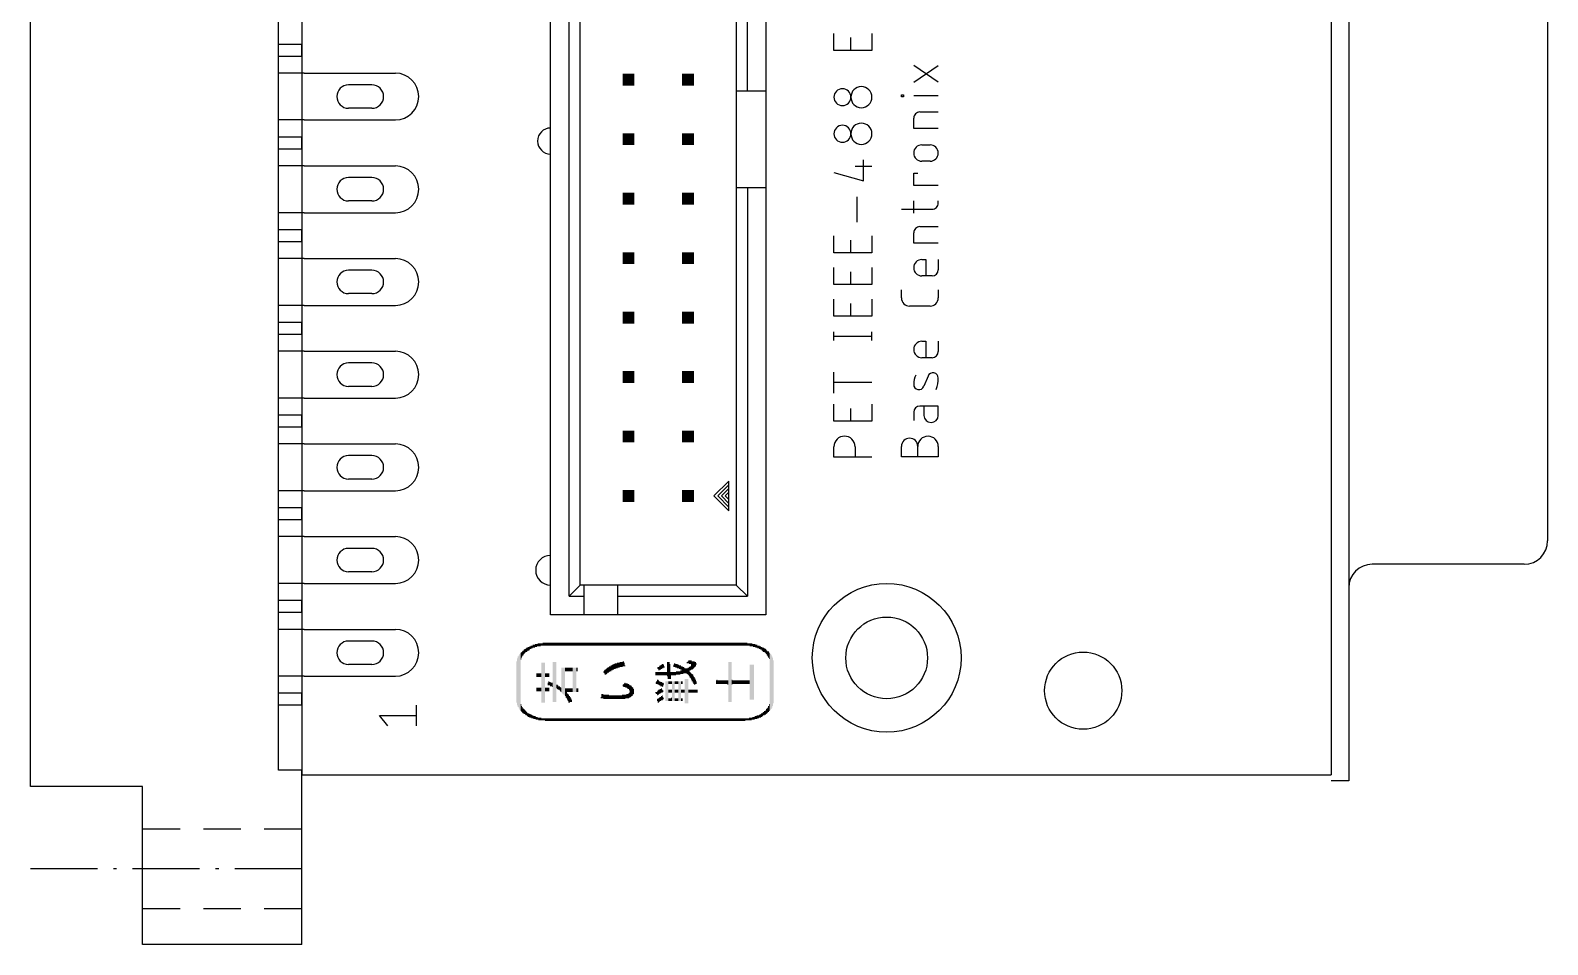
# Model space of a CAD drawing. Extents: x -11.6 to 53.2, y -7.2 to 71.1.
# Drawn here: x -11.6 to 53.2, y -7.2 to 31.8 of the extents above; entities that cross this region are included whole.
import ezdxf

# ---------------------------------------------------------------- set-up
doc = ezdxf.new("R2010")
doc.units = 0
for name, color, linetype in [('20', 30, 'CONTINUOUS'), ('21', 253, 'CONTINUOUS'), ('51', 253, 'CONTINUOUS')]:
    doc.layers.add(name, color=color, linetype=linetype)

# ---------------------------------------------------------------- blocks, each defined once
blk = doc.blocks.new('RECT')
blk.add_solid([(-0.5, -0.5), (0.5, -0.5), (-0.5, 0.5), (0.5, 0.5)])

msp = doc.modelspace()

# ---------------------------------------------------------------- linework, layer by layer
at = {"layer": '20'}
for p, q in [((0, 54), (0, 0)), ((44, 54), (44, 0)), ((0, 0), (44, 0))]:
    msp.add_line(p, q, dxfattribs=at)
msp.add_circle((33.4, 3.6), 1.65, dxfattribs=at)
at = {"layer": '21'}
for p, q in [((-11.6, -0.5), (-11.6, 54.5)), ((-1, 0.2), (-1, 53.8)), ((10.6337, 6.8388), (10.6337, 47.4788)), ((19.8413, 47.4788), (19.8413, 29.2226)), ((11.4275, 7.6325), (11.4275, 46.6851)), ((11.9037, 8.1088), (11.9037, 46.2088)), ((18.5713, 46.2088), (18.5713, 29.2226)), ((19.0475, 29.2226), (19.0475, 46.6851)), ((44.75, 46), (44.75, 8)), ((53.25, 44), (53.25, 10)), ((0, 31.21), (-1, 31.21)), ((0, 30.71), (0, 31.21)), ((22.7457, 30.9546), (22.7457, 31.6771)), ((23.4682, 30.9546), (23.4682, 31.4965)), ((24.3713, 31.6771), (24.3713, 30.9546)), ((-1, 30.71), (0, 30.71)), ((24.3713, 30.9546), (22.7457, 30.9546)), ((0.1, 29.98), (-1, 29.98)), ((27.2034, 29.6013), (26.1535, 30.3012)), ((26.1535, 29.6013), (27.2034, 30.3012)), ((18.5713, 29.2226), (18.5713, 25.095)), ((18.5713, 29.2226), (19.0475, 29.2226)), ((19.0475, 29.2226), (19.8413, 29.2226)), ((19.8413, 29.2226), (19.8413, 25.095)), ((25.6286, 28.9696), (25.6286, 29.0571)), ((25.6286, 29.0571), (25.7161, 29.0571)), ((25.7161, 28.9696), (25.6286, 28.9696)), ((25.7161, 29.0571), (25.7161, 28.9696)), ((27.2034, 29.0134), (26.1535, 29.0134)), ((0.1, 27.98), (-1, 27.98)), ((26.1535, 27.6213), (26.1535, 28.0588)), ((26.416, 28.3213), (27.2034, 28.3213)), ((0, 27.25), (-1, 27.25)), ((0, 26.75), (0, 27.25)), ((27.2034, 27.6213), (26.1535, 27.6213)), ((-1, 26.75), (0, 26.75)), ((26.5035, 26.9144), (26.8534, 26.9144)), ((0.1, 26.02), (-1, 26.02)), ((23.6488, 26.0087), (24.3713, 26.0087)), ((24.0101, 25.3765), (24.0101, 26.2796)), ((26.8534, 26.2145), (26.5035, 26.2145)), ((22.7457, 25.7377), (24.0101, 25.3765)), ((26.1535, 25.1827), (26.1535, 25.7076)), ((26.1535, 25.7076), (26.3285, 25.7076)), ((18.5713, 25.095), (18.5713, 8.1088)), ((18.5713, 25.095), (19.0475, 25.095)), ((19.0475, 25.095), (19.8413, 25.095)), ((19.0475, 25.095), (19.0475, 7.6325)), ((19.8413, 25.095), (19.8413, 6.8388)), ((23.7391, 23.6188), (23.7391, 24.7026)), ((27.2034, 25.1827), (26.1535, 25.1827)), ((0.1, 24.02), (-1, 24.02)), ((25.6286, 24.1704), (26.9409, 24.1704)), ((26.1535, 23.9955), (26.1535, 24.5204)), ((27.2034, 24.4329), (27.2034, 24.5204)), ((26.416, 23.4235), (27.2034, 23.4235)), ((0, 23.29), (-1, 23.29)), ((-1, 22.79), (0, 22.79)), ((0, 22.79), (0, 23.29)), ((22.7457, 22.3053), (22.7457, 23.0278)), ((23.4682, 22.3053), (23.4682, 22.8472)), ((24.3713, 23.0278), (24.3713, 22.3053)), ((26.1535, 22.7236), (26.1535, 23.161)), ((27.2034, 22.7236), (26.1535, 22.7236)), ((0.1, 22.06), (-1, 22.06)), ((24.3713, 22.3053), (22.7457, 22.3053)), ((22.7457, 20.9506), (22.7457, 21.6731)), ((23.4682, 20.9506), (23.4682, 21.4925)), ((24.3713, 21.6731), (24.3713, 20.9506)), ((26.5035, 22.0167), (26.6785, 22.0167)), ((26.6785, 22.0167), (26.6785, 21.3168)), ((27.2034, 22.0167), (27.2034, 21.5792)), ((24.3713, 20.9506), (22.7457, 20.9506)), ((26.9409, 21.3168), (26.5035, 21.3168)), ((22.7457, 19.5959), (22.7457, 20.3184)), ((23.4682, 19.5959), (23.4682, 20.1378)), ((24.3713, 20.3184), (24.3713, 19.5959)), ((25.6286, 20.3761), (25.6286, 20.726)), ((27.2034, 20.726), (27.2034, 20.3761)), ((0.1, 20.06), (-1, 20.06)), ((24.3713, 19.5959), (22.7457, 19.5959)), ((26.8534, 20.0261), (25.9786, 20.0261)), ((0, 19.33), (-1, 19.33)), ((-1, 18.83), (0, 18.83)), ((0, 18.83), (0, 19.33)), ((22.7457, 18.5613), (22.7457, 18.9225)), ((24.3713, 18.5613), (24.3713, 18.9225)), ((22.7457, 18.7419), (24.3713, 18.7419)), ((26.5035, 18.5257), (26.6785, 18.5257)), ((26.6785, 18.5257), (26.6785, 17.8258)), ((27.2034, 18.5257), (27.2034, 18.0883)), ((0.1, 18.1), (-1, 18.1)), ((26.9409, 17.8258), (26.5035, 17.8258)), ((22.7457, 16.3104), (22.7457, 17.2135)), ((26.766, 17.0398), (26.591, 16.6023)), ((24.3713, 16.7619), (22.7457, 16.7619)), ((0.1, 16.1), (-1, 16.1)), ((22.7457, 15.115), (22.7457, 15.8374)), ((23.4682, 15.115), (23.4682, 15.6568)), ((24.3713, 15.8374), (24.3713, 15.115)), ((27.2034, 15.7554), (26.416, 15.7554)), ((26.591, 15.7554), (26.591, 15.3617)), ((27.2034, 15.3617), (27.2034, 15.7554)), ((0, 15.37), (-1, 15.37)), ((0, 14.87), (0, 15.37)), ((24.3713, 15.115), (22.7457, 15.115)), ((26.1535, 15.4929), (26.1535, 15.1429)), ((-1, 14.87), (0, 14.87)), ((0.1, 14.14), (-1, 14.14)), ((22.7457, 13.57), (22.7457, 14.0215)), ((23.6488, 14.0215), (23.6488, 13.57)), ((25.6286, 13.5953), (25.6286, 14.0328)), ((26.3285, 13.5953), (26.3285, 14.0328)), ((27.2034, 14.0328), (27.2034, 13.5953)), ((24.3713, 13.57), (22.7457, 13.57)), ((27.2034, 13.5953), (25.6286, 13.5953)), ((18.2537, 12.5538), (17.6187, 11.9188)), ((18.2537, 12.395), (17.7775, 11.9188)), ((18.2537, 12.395), (18.2537, 12.5538)), ((18.2537, 12.2363), (18.2537, 12.395)), ((0.1, 12.14), (-1, 12.14)), ((17.6187, 11.9188), (18.2537, 11.2838)), ((17.7775, 11.9188), (18.2537, 11.4425)), ((18.2537, 12.2363), (17.9362, 11.9188)), ((17.9362, 11.9188), (18.2537, 11.6013)), ((18.2537, 12.0775), (18.095, 11.9188)), ((18.095, 11.9188), (18.2537, 11.7599)), ((18.2537, 12.0775), (18.2537, 12.2363)), ((18.2537, 11.7599), (18.2537, 12.0775)), ((18.2537, 11.6013), (18.2537, 11.7599)), ((0, 11.41), (-1, 11.41)), ((0, 10.91), (0, 11.41)), ((18.2537, 11.4425), (18.2537, 11.6013)), ((18.2537, 11.2838), (18.2537, 11.4425)), ((-1, 10.91), (0, 10.91)), ((0.1, 10.18), (-1, 10.18)), ((52.25, 9), (45.75, 9)), ((0.1, 8.18), (-1, 8.18)), ((11.4275, 7.6325), (11.9037, 8.1088)), ((12.0625, 8.1088), (11.9037, 8.1088)), ((13.4912, 8.1088), (12.0625, 8.1088)), ((12.0625, 8.1088), (12.0625, 7.6325)), ((18.5713, 8.1088), (13.4912, 8.1088)), ((13.4912, 8.1088), (13.4912, 7.6325)), ((19.0475, 7.6325), (18.5713, 8.1088)), ((44.75, 8), (44.75, 7)), ((0, 7.45), (-1, 7.45)), ((0, 6.95), (0, 7.45)), ((11.4275, 7.6325), (12.0625, 7.6325)), ((12.0625, 7.6325), (12.0625, 6.8388)), ((13.4912, 7.6325), (13.4912, 6.8388)), ((13.4912, 7.6325), (19.0475, 7.6325)), ((-1, 6.95), (0, 6.95)), ((12.0625, 6.8388), (10.6337, 6.8388)), ((13.4912, 6.8388), (12.0625, 6.8388)), ((19.8413, 6.8388), (13.4912, 6.8388)), ((44.75, 7), (44.75, -0.25)), ((0.1, 6.22), (-1, 6.22)), ((0.1, 4.22), (-1, 4.22)), ((0, 3.49), (-1, 3.49)), ((0, 2.99), (0, 3.49)), ((-1, 2.99), (0, 2.99)), ((4.8984, 2.1016), (4.8984, 2.9765)), ((3.6736, 2.1016), (3.3236, 2.539)), ((3.3236, 2.539), (4.8984, 2.539)), ((0, 0.2), (-1, 0.2)), ((0, -2.3), (0, 0.2)), ((-6.8, -0.5), (-11.6, -0.5)), ((-6.8, -2.3), (-6.8, -0.5)), ((44.75, -0.25), (44, -0.25)), ((-6.8, -5.7), (-6.8, -2.3)), ((-6.8, -2.3), (-5.2, -2.3)), ((-4.2, -2.3), (-2.6, -2.3)), ((-1.6, -2.3), (0, -2.3)), ((0, -4), (0, -2.3)), ((-11.6, -4), (-8.7333, -4)), ((-8.052, -4), (-7.9147, -4)), ((-7.2333, -4), (-4.3667, -4)), ((-3.6853, -4), (-3.548, -4)), ((-2.8667, -4), (0, -4)), ((0, -5.7), (0, -4)), ((-6.8, -7.25), (-6.8, -5.7)), ((-6.8, -5.7), (-5.2, -5.7)), ((-4.2, -5.7), (-2.6, -5.7)), ((-1.6, -5.7), (0, -5.7)), ((0, -7.25), (0, -5.7)), ((0, -7.25), (-6.8, -7.25))]:
    msp.add_line(p, q, dxfattribs=at)
for radius in [3.1789, 1.7463]:
    msp.add_circle((25, 5), radius, dxfattribs=at)
for centre, radius, start, end in [((23.1069, 28.9543), 0.3612, 90, 270), ((23.1069, 28.9543), 0.3612, 270, 90), ((23.9197, 28.9543), 0.4516, 90, 270), ((23.9197, 28.9543), 0.4516, 270, 90), ((26.416, 28.0588), 0.2625, 89.9993, 180), ((10.6337, 27.0794), 0.5556, 90, 270), ((23.1069, 27.3911), 0.3612, 90, 270), ((23.1069, 27.3911), 0.3612, 270, 90), ((23.9197, 27.3911), 0.4516, 90, 270), ((23.9197, 27.3911), 0.4516, 270, 90), ((26.5035, 26.5645), 0.35, 90, 270), ((26.8534, 26.5645), 0.35, 270, 90), ((26.9409, 24.4329), 0.2625, 270, 0.0007), ((26.416, 23.161), 0.2625, 89.9993, 180), ((26.5035, 21.6667), 0.35, 90, 270), ((26.9409, 21.5792), 0.2625, 270.0007, 0), ((25.9786, 20.3761), 0.35, 180.0005, 270), ((26.8534, 20.3761), 0.35, 270.0005, 360), ((26.5035, 18.1757), 0.35, 90, 270), ((26.9409, 18.0883), 0.2625, 270.0007, 0), ((27.147, 16.6756), 0.9936, 155.7612, 179.1807), ((26.9766, 16.9555), 0.2268, 359.1807, 158.199), ((25.7197, 16.9735), 1.4839, 340.2099, 359.1807), ((26.3804, 16.6866), 0.2268, 179.1807, 338.199), ((26.416, 15.4929), 0.2625, 90, 179.9993), ((26.8972, 15.3617), 0.3062, 180, 0), ((23.1973, 14.0215), 0.4516, 0, 180), ((25.9786, 14.0328), 0.35, 0, 180), ((26.766, 14.0328), 0.4374, 0, 180), ((52.25, 10), 1, 270, 0), ((10.6337, 8.7438), 0.635, 90, 270), ((45.75, 8), 1, 90, 180)]:
    msp.add_arc(centre, radius, start, end, dxfattribs=at)
at = {"layer": '51'}
for p, q in [((0.1, 29.98), (4, 29.98)), ((3, 29.48), (2, 29.48)), ((0.1, 27.98), (4, 27.98)), ((3, 28.48), (2, 28.48)), ((0.1, 26.02), (4, 26.02)), ((3, 25.52), (2, 25.52)), ((0.1, 24.02), (4, 24.02)), ((3, 24.52), (2, 24.52)), ((0.1, 22.06), (4, 22.06)), ((3, 21.56), (2, 21.56)), ((3, 20.56), (2, 20.56)), ((0.1, 20.06), (4, 20.06)), ((0.1, 18.1), (4, 18.1)), ((3, 17.6), (2, 17.6)), ((3, 16.6), (2, 16.6)), ((0.1, 16.1), (4, 16.1)), ((0.1, 14.14), (4, 14.14)), ((3, 13.64), (2, 13.64)), ((3, 12.64), (2, 12.64)), ((0.1, 12.14), (4, 12.14)), ((0.1, 10.18), (4, 10.18)), ((3, 9.68), (2, 9.68)), ((3, 8.68), (2, 8.68)), ((0.1, 8.18), (4, 8.18)), ((0.1, 6.22), (4, 6.22)), ((3, 5.72), (2, 5.72)), ((3, 4.72), (2, 4.72)), ((0.1, 4.22), (4, 4.22))]:
    msp.add_line(p, q, dxfattribs=at)
for centre, radius, start, end in [((4, 28.98), 1, 270, 90), ((2, 28.98), 0.5, 90, 270), ((3, 28.98), 0.5, 270, 90), ((4, 25.02), 1, 270, 90), ((2, 25.02), 0.5, 90, 270), ((3, 25.02), 0.5, 270, 90), ((4, 21.06), 1, 270, 90), ((2, 21.06), 0.5, 90, 270), ((3, 21.06), 0.5, 270, 90), ((2, 17.1), 0.5, 90, 270), ((3, 17.1), 0.5, 270, 90), ((4, 17.1), 1, 270, 90), ((2, 13.14), 0.5, 90, 270), ((3, 13.14), 0.5, 270, 90), ((4, 13.14), 1, 270, 90), ((4, 9.18), 1, 270, 90), ((2, 9.18), 0.5, 90, 270), ((3, 9.18), 0.5, 270, 90), ((4, 5.22), 1, 270, 90), ((2, 5.22), 0.5, 90, 270), ((3, 5.22), 0.5, 270, 90)]:
    msp.add_arc(centre, radius, start, end, dxfattribs=at)

# ---------------------------------------------------------------- block references
at = {"layer": '21', "yscale": 0.0305, "rotation": 90}
for p, xscale in [((9.3408, 3.9747), 2.4384), ((9.3713, 5.072), 0.3048), ((9.4018, 5.1329), 0.2438), ((9.4323, 5.1787), 0.2134), ((9.4628, 5.2091), 0.2134), ((9.4932, 5.2549), 0.1829), ((9.5237, 5.2853), 0.1829), ((9.5542, 5.3006), 0.1524), ((9.5847, 5.3311), 0.1524), ((9.6152, 5.3463), 0.1829), ((9.6456, 5.3615), 0.1524), ((9.6761, 5.392), 0.1524), ((9.7066, 5.392), 0.1524), ((9.7371, 5.4225), 0.1524), ((9.7676, 5.4377), 0.1219), ((9.798, 5.453), 0.1524), ((9.8285, 5.4682), 0.1219), ((9.859, 5.4682), 0.1219), ((9.8895, 5.4987), 0.1219), ((9.92, 5.4987), 0.1219), ((9.9505, 5.4987), 0.1219), ((9.9809, 5.5292), 0.1219), ((10.0114, 5.5292), 0.1219), ((10.0419, 5.5292), 0.1219), ((10.0724, 5.5444), 0.0914), ((10.1029, 5.5597), 0.1219), ((10.1333, 5.5597), 0.1219), ((10.1638, 5.5597), 0.1219), ((10.1943, 5.5597), 0.1219), ((10.2248, 5.5749), 0.0914), ((10.2553, 5.5749), 0.0914), ((10.2857, 5.5749), 0.0914), ((10.3162, 5.5901), 0.1219), ((10.3467, 5.5901), 0.1219), ((10.3772, 5.5901), 0.1219), ((10.4077, 5.5901), 0.1219), ((10.4381, 5.5901), 0.1219), ((10.4686, 5.5901), 0.1219), ((10.4991, 5.5901), 0.1219), ((10.5296, 5.5901), 0.1219), ((10.5601, 5.5901), 0.1219), ((10.5905, 5.5901), 0.1219), ((10.621, 5.5901), 0.1219), ((10.6515, 5.5901), 0.1219), ((10.682, 5.5901), 0.1219), ((10.7125, 5.5901), 0.1219), ((10.7429, 5.5901), 0.1219), ((10.7734, 5.5901), 0.1219), ((10.8039, 5.5901), 0.1219), ((10.8344, 5.5901), 0.1219), ((10.8649, 5.5901), 0.1219), ((10.8953, 5.5901), 0.1219), ((10.9258, 5.5901), 0.1219), ((10.9563, 5.5901), 0.1219), ((10.9868, 5.5901), 0.1219), ((11.0173, 5.5901), 0.1219), ((11.0477, 5.5901), 0.1219), ((11.0782, 5.5901), 0.1219), ((11.1087, 5.5901), 0.1219), ((11.1392, 5.5901), 0.1219), ((11.1697, 5.5901), 0.1219), ((11.2001, 5.5901), 0.1219), ((11.2306, 5.5901), 0.1219), ((11.2611, 5.5901), 0.1219), ((11.2916, 5.5901), 0.1219), ((11.3221, 5.5901), 0.1219), ((11.3525, 5.5901), 0.1219), ((11.383, 5.5901), 0.1219), ((11.4135, 5.5901), 0.1219), ((11.444, 5.5901), 0.1219), ((11.4745, 5.5901), 0.1219), ((11.5049, 5.5901), 0.1219), ((11.5354, 5.5901), 0.1219), ((11.5659, 5.5901), 0.1219), ((11.5964, 5.5901), 0.1219), ((11.6269, 5.5901), 0.1219), ((11.6573, 5.5901), 0.1219), ((11.6878, 5.5901), 0.1219), ((11.7183, 5.5901), 0.1219), ((11.7488, 5.5901), 0.1219), ((11.7793, 5.5901), 0.1219), ((11.8097, 5.5901), 0.1219), ((11.8402, 5.5901), 0.1219), ((11.8707, 5.5901), 0.1219), ((11.9012, 5.5901), 0.1219), ((11.9317, 5.5901), 0.1219), ((11.9621, 5.5901), 0.1219), ((11.9926, 5.5901), 0.1219), ((12.0231, 5.5901), 0.1219), ((12.0536, 5.5901), 0.1219), ((12.0841, 5.5901), 0.1219), ((12.1145, 5.5901), 0.1219), ((12.145, 5.5901), 0.1219), ((12.1755, 5.5901), 0.1219), ((12.206, 5.5901), 0.1219), ((12.2365, 5.5901), 0.1219), ((12.2669, 5.5901), 0.1219), ((12.2974, 5.5901), 0.1219), ((12.3279, 5.5901), 0.1219), ((12.3584, 5.5901), 0.1219), ((12.3889, 5.5901), 0.1219), ((12.4193, 5.5901), 0.1219), ((12.4498, 5.5901), 0.1219), ((12.4803, 5.5901), 0.1219), ((12.5108, 5.5901), 0.1219), ((12.5412, 5.5901), 0.1219), ((12.5717, 5.5901), 0.1219), ((12.6022, 5.5901), 0.1219), ((12.6327, 5.5901), 0.1219), ((12.6632, 5.5901), 0.1219), ((12.6936, 5.5901), 0.1219), ((12.7241, 5.5901), 0.1219), ((12.7546, 5.5901), 0.1219), ((12.7851, 5.5901), 0.1219), ((12.8156, 5.5901), 0.1219), ((12.846, 5.5901), 0.1219), ((12.8765, 5.5901), 0.1219), ((12.907, 5.5901), 0.1219), ((12.9375, 5.5901), 0.1219), ((12.968, 5.5901), 0.1219), ((12.9985, 5.5901), 0.1219), ((13.0289, 5.5901), 0.1219), ((13.0594, 5.5901), 0.1219), ((13.0899, 5.5901), 0.1219), ((13.1204, 5.5901), 0.1219), ((13.1509, 5.5901), 0.1219), ((13.1813, 5.5901), 0.1219), ((13.2118, 5.5901), 0.1219), ((13.2423, 5.5901), 0.1219), ((13.2728, 5.5901), 0.1219), ((13.3033, 5.5901), 0.1219), ((13.3337, 5.5901), 0.1219), ((13.3642, 5.5901), 0.1219), ((13.3947, 5.5901), 0.1219), ((13.4252, 5.5901), 0.1219), ((13.4557, 5.5901), 0.1219), ((13.4861, 5.5901), 0.1219), ((13.5166, 5.5901), 0.1219), ((13.5471, 5.5901), 0.1219), ((13.5776, 5.5901), 0.1219), ((13.6081, 5.5901), 0.1219), ((13.6385, 5.5901), 0.1219), ((13.669, 5.5901), 0.1219), ((13.6995, 5.5901), 0.1219), ((13.73, 5.5901), 0.1219), ((13.7605, 5.5901), 0.1219), ((13.7909, 5.5901), 0.1219), ((13.8214, 5.5901), 0.1219), ((13.8519, 5.5901), 0.1219), ((13.8824, 5.5901), 0.1219), ((13.9129, 5.5901), 0.1219), ((13.9433, 5.5901), 0.1219), ((13.9738, 5.5901), 0.1219), ((14.0043, 5.5901), 0.1219), ((14.0348, 5.5901), 0.1219), ((14.0653, 5.5901), 0.1219), ((14.0957, 5.5901), 0.1219), ((14.1262, 5.5901), 0.1219), ((14.1567, 5.5901), 0.1219), ((14.1872, 5.5901), 0.1219), ((14.2177, 5.5901), 0.1219), ((14.2481, 5.5901), 0.1219), ((14.2786, 5.5901), 0.1219), ((14.3091, 5.5901), 0.1219), ((14.3396, 5.5901), 0.1219), ((14.3701, 5.5901), 0.1219), ((14.4005, 5.5901), 0.1219), ((14.431, 5.5901), 0.1219), ((14.4615, 5.5901), 0.1219), ((14.492, 5.5901), 0.1219), ((14.5225, 5.5901), 0.1219), ((14.5529, 5.5901), 0.1219), ((14.5834, 5.5901), 0.1219), ((14.6139, 5.5901), 0.1219), ((14.6444, 5.5901), 0.1219), ((14.6749, 5.5901), 0.1219), ((14.7053, 5.5901), 0.1219), ((14.7358, 5.5901), 0.1219), ((14.7663, 5.5901), 0.1219), ((14.7968, 5.5901), 0.1219), ((14.8273, 5.5901), 0.1219), ((14.8577, 5.5901), 0.1219), ((14.8882, 5.5901), 0.1219), ((14.9187, 5.5901), 0.1219), ((14.9492, 5.5901), 0.1219), ((14.9797, 5.5901), 0.1219), ((15.0101, 5.5901), 0.1219), ((15.0406, 5.5901), 0.1219), ((15.0711, 5.5901), 0.1219), ((15.1016, 5.5901), 0.1219), ((15.1321, 5.5901), 0.1219), ((15.1625, 5.5901), 0.1219), ((15.193, 5.5901), 0.1219), ((15.2235, 5.5901), 0.1219), ((15.254, 5.5901), 0.1219), ((15.2845, 5.5901), 0.1219), ((15.3149, 5.5901), 0.1219), ((15.3454, 5.5901), 0.1219), ((15.3759, 5.5901), 0.1219), ((15.4064, 5.5901), 0.1219), ((15.4369, 5.5901), 0.1219), ((15.4673, 5.5901), 0.1219), ((15.4978, 5.5901), 0.1219), ((15.5283, 5.5901), 0.1219), ((15.5588, 5.5901), 0.1219), ((15.5893, 5.5901), 0.1219), ((15.6197, 5.5901), 0.1219), ((15.6502, 5.5901), 0.1219), ((15.6807, 5.5901), 0.1219), ((15.7112, 5.5901), 0.1219), ((15.7416, 5.5901), 0.1219), ((15.7721, 5.5901), 0.1219), ((15.8026, 5.5901), 0.1219), ((15.8331, 5.5901), 0.1219), ((15.8636, 5.5901), 0.1219), ((15.8941, 5.5901), 0.1219), ((15.9245, 5.5901), 0.1219), ((15.955, 5.5901), 0.1219), ((15.9855, 5.5901), 0.1219), ((16.016, 5.5901), 0.1219), ((16.0465, 5.5901), 0.1219), ((16.0769, 5.5901), 0.1219), ((16.1074, 5.5901), 0.1219), ((16.1379, 5.5901), 0.1219), ((16.1684, 5.5901), 0.1219), ((16.1989, 5.5901), 0.1219), ((16.2293, 5.5901), 0.1219), ((16.2598, 5.5901), 0.1219), ((16.2903, 5.5901), 0.1219), ((16.3208, 5.5901), 0.1219), ((16.3513, 5.5901), 0.1219), ((16.3817, 5.5901), 0.1219), ((16.4122, 5.5901), 0.1219), ((16.4427, 5.5901), 0.1219), ((16.4732, 5.5901), 0.1219), ((16.5037, 5.5901), 0.1219), ((16.5341, 5.5901), 0.1219), ((16.5646, 5.5901), 0.1219), ((16.5951, 5.5901), 0.1219), ((16.6256, 5.5901), 0.1219), ((16.6561, 5.5901), 0.1219), ((16.6865, 5.5901), 0.1219), ((16.717, 5.5901), 0.1219), ((16.7475, 5.5901), 0.1219), ((16.778, 5.5901), 0.1219), ((16.8085, 5.5901), 0.1219), ((16.8389, 5.5901), 0.1219), ((16.8694, 5.5901), 0.1219), ((16.8999, 5.5901), 0.1219), ((16.9304, 5.5901), 0.1219), ((16.9609, 5.5901), 0.1219), ((16.9913, 5.5901), 0.1219), ((17.0218, 5.5901), 0.1219), ((17.0523, 5.5901), 0.1219), ((17.0828, 5.5901), 0.1219), ((17.1133, 5.5901), 0.1219), ((17.1437, 5.5901), 0.1219), ((17.1742, 5.5901), 0.1219), ((17.2047, 5.5901), 0.1219), ((17.2352, 5.5901), 0.1219), ((17.2657, 5.5901), 0.1219), ((17.2961, 5.5901), 0.1219), ((17.3266, 5.5901), 0.1219), ((17.3571, 5.5901), 0.1219), ((17.3876, 5.5901), 0.1219), ((17.4181, 5.5901), 0.1219), ((17.4485, 5.5901), 0.1219), ((17.479, 5.5901), 0.1219), ((17.5095, 5.5901), 0.1219), ((17.54, 5.5901), 0.1219), ((17.5705, 5.5901), 0.1219), ((17.6009, 5.5901), 0.1219), ((17.6314, 5.5901), 0.1219), ((17.6619, 5.5901), 0.1219), ((17.6924, 5.5901), 0.1219), ((17.7229, 5.5901), 0.1219), ((17.7533, 5.5901), 0.1219), ((17.7838, 5.5901), 0.1219), ((17.8143, 5.5901), 0.1219), ((17.8448, 5.5901), 0.1219), ((17.8753, 5.5901), 0.1219), ((17.9057, 5.5901), 0.1219), ((17.9362, 5.5901), 0.1219), ((17.9667, 5.5901), 0.1219), ((17.9972, 5.5901), 0.1219), ((18.0277, 5.5901), 0.1219), ((18.0581, 5.5901), 0.1219), ((18.0886, 5.5901), 0.1219), ((18.1191, 5.5901), 0.1219), ((18.1496, 5.5901), 0.1219), ((18.1801, 5.5901), 0.1219), ((18.2105, 5.5901), 0.1219), ((18.241, 5.5901), 0.1219), ((18.2715, 5.5901), 0.1219), ((18.302, 5.5901), 0.1219), ((18.3325, 5.5901), 0.1219), ((18.3629, 5.5901), 0.1219), ((18.3934, 5.5901), 0.1219), ((18.4239, 5.5901), 0.1219), ((18.4544, 5.5901), 0.1219), ((18.4849, 5.5901), 0.1219), ((18.5153, 5.5901), 0.1219), ((18.5458, 5.5901), 0.1219), ((18.5763, 5.5901), 0.1219), ((18.6068, 5.5901), 0.1219), ((18.6373, 5.5901), 0.1219), ((18.6677, 5.5901), 0.1219), ((18.6982, 5.5901), 0.1219), ((18.7287, 5.5901), 0.1219), ((18.7592, 5.5901), 0.1219), ((18.7897, 5.5901), 0.1219), ((18.8201, 5.5901), 0.1219), ((18.8506, 5.5901), 0.1219), ((18.8811, 5.5901), 0.1219), ((18.9116, 5.5901), 0.1219), ((18.9421, 5.5901), 0.1219), ((18.9725, 5.5901), 0.1219), ((19.003, 5.5901), 0.1219), ((19.0335, 5.5901), 0.1219), ((19.064, 5.5749), 0.0914), ((19.0945, 5.5749), 0.0914), ((19.1249, 5.5749), 0.0914), ((19.1554, 5.5597), 0.1219), ((19.1859, 5.5597), 0.1219), ((19.2164, 5.5597), 0.1219), ((19.2469, 5.5597), 0.1219), ((19.2773, 5.5444), 0.0914), ((19.3078, 5.5292), 0.1219), ((19.3383, 5.5292), 0.1219), ((19.3688, 5.5292), 0.1219), ((19.3993, 5.4987), 0.1219), ((19.4297, 5.4987), 0.1219), ((19.4602, 5.4987), 0.1219), ((19.4907, 5.4682), 0.1219), ((19.5212, 5.4682), 0.1219), ((19.5517, 5.453), 0.1524), ((19.5821, 5.4377), 0.1219), ((19.6126, 5.4225), 0.1524), ((19.6431, 5.4073), 0.1219), ((19.6736, 5.392), 0.1524), ((19.7041, 5.3615), 0.1524), ((19.7345, 5.3463), 0.1829), ((19.765, 5.3311), 0.1524), ((19.7955, 5.3158), 0.1829), ((19.826, 5.2853), 0.1829), ((19.8565, 5.2549), 0.1829), ((19.8869, 5.2091), 0.2134), ((19.9174, 5.1787), 0.2134), ((19.9479, 5.1482), 0.2743), ((19.9784, 5.0872), 0.2743), ((20.0089, 3.9747), 2.4384), ((9.1884, 3.9747), 1.7678), ((9.2189, 3.9747), 2.0117), ((9.2494, 3.9899), 2.1641), ((9.2799, 3.9747), 2.2555), ((9.3104, 3.9747), 2.3774), ((10.2553, 3.9442), 1.7069), ((10.2857, 3.9442), 1.7069), ((10.3162, 3.9442), 1.7069), ((10.3467, 3.9442), 1.7069), ((10.3772, 3.9442), 1.7069), ((10.7429, 3.9747), 1.7069), ((10.7734, 3.9747), 1.7069), ((10.8039, 3.9747), 1.7069), ((10.8344, 3.9747), 1.7069), ((10.8649, 3.9747), 1.7069), ((11.1087, 4.0509), 1.0668), ((11.1392, 4.0357), 1.0973), ((11.1697, 4.0204), 1.1278), ((11.2001, 4.0052), 1.1582), ((11.2306, 3.9899), 1.1887), ((11.2611, 4.5081), 0.1524), ((11.2916, 4.5081), 0.1524), ((11.3221, 4.5081), 0.1524), ((11.3525, 4.5081), 0.1524), ((11.383, 4.5081), 0.1524), ((11.4135, 4.5081), 0.1524), ((11.444, 4.5081), 0.1524), ((11.4745, 4.5081), 0.1524), ((11.5049, 4.5081), 0.1524), ((11.5354, 4.5081), 0.1524), ((11.5659, 4.5081), 0.1524), ((11.5964, 4.0661), 1.0363), ((11.6269, 4.0661), 1.0363), ((11.6573, 4.0661), 1.0363), ((11.6878, 4.0661), 1.0363), ((11.7183, 4.0661), 1.0363), ((11.7488, 4.5081), 0.1524), ((11.7793, 4.5081), 0.1524), ((13.0289, 4.4319), 0.2438), ((13.0594, 4.4624), 0.2438), ((13.0899, 4.4776), 0.2134), ((13.1204, 4.4929), 0.2438), ((13.1509, 4.5233), 0.2438), ((13.1813, 4.5386), 0.2134), ((13.2118, 4.5538), 0.2438), ((13.2423, 4.5691), 0.2134), ((13.2728, 4.5843), 0.2438), ((13.3033, 4.5995), 0.2134), ((13.3337, 4.6148), 0.2438), ((13.3642, 4.63), 0.2134), ((13.3947, 4.6453), 0.2438), ((13.4252, 4.6605), 0.2134), ((13.4557, 4.6605), 0.2134), ((13.4861, 4.6757), 0.2438), ((13.5166, 4.691), 0.2134), ((13.5471, 4.691), 0.2134), ((13.5776, 4.691), 0.2134), ((13.6081, 4.7215), 0.2134), ((13.6385, 4.7215), 0.2134), ((13.669, 4.7215), 0.2134), ((13.6995, 4.7215), 0.2134), ((13.73, 4.7519), 0.2134), ((13.7605, 4.7519), 0.2134), ((13.7909, 4.7215), 0.1524), ((13.8214, 4.6605), 0.0305), ((15.193, 4.5691), 0.0305), ((15.2235, 4.5691), 0.0914), ((15.254, 4.5386), 0.1524), ((15.2845, 4.5538), 0.1829), ((15.3149, 4.5843), 0.1829), ((15.3454, 4.5843), 0.1829), ((15.3759, 4.6148), 0.1829), ((15.4064, 4.6453), 0.1829), ((15.4369, 4.6453), 0.1829), ((15.4673, 4.6453), 0.1219), ((15.4978, 4.6148), 0.061), ((15.6197, 4.5233), 0.6096), ((15.6502, 4.4624), 0.7315), ((15.6807, 4.4624), 0.7315), ((15.7112, 4.4624), 0.7315), ((15.7416, 4.4167), 0.6401), ((15.8941, 4.6605), 0.0914), ((15.9245, 4.691), 0.1524), ((15.955, 4.691), 0.1524), ((15.9855, 4.6605), 0.1524), ((16.016, 4.6605), 0.1524), ((16.0465, 4.6453), 0.1829), ((16.0769, 4.63), 0.1524), ((16.1074, 4.63), 0.1524), ((16.1379, 4.5995), 0.1524), ((16.1684, 4.5995), 0.1524), ((16.1989, 4.5843), 0.1829), ((16.2293, 4.5691), 0.1524), ((16.2598, 4.4776), 0.3353), ((16.2903, 4.4624), 0.3048), ((16.3208, 4.4776), 0.2743), ((16.3513, 4.4624), 0.2438), ((16.3817, 4.4471), 0.2134), ((16.4122, 4.4471), 0.2134), ((16.4427, 4.4471), 0.2134), ((16.4732, 4.7977), 0.061), ((16.4732, 4.4319), 0.2438), ((16.5037, 4.8129), 0.0914), ((16.5037, 4.4319), 0.3048), ((16.5341, 4.8281), 0.1219), ((16.5341, 4.4167), 0.3353), ((16.5646, 4.8129), 0.1524), ((16.5646, 4.4167), 0.3962), ((16.5951, 4.8129), 0.1524), ((16.5951, 4.5538), 0.1829), ((16.6256, 4.8129), 0.1524), ((16.6256, 4.5538), 0.1829), ((16.6561, 4.691), 0.3962), ((16.6865, 4.6757), 0.3658), ((16.717, 4.691), 0.3353), ((16.7475, 4.7062), 0.3048), ((16.778, 4.7215), 0.2743), ((16.8085, 4.7215), 0.2134), ((16.8389, 4.7367), 0.1829), ((16.8694, 4.7367), 0.061), ((18.241, 3.9747), 1.7069), ((18.2715, 3.9747), 1.7069), ((18.302, 3.9747), 1.7069), ((18.3325, 3.9747), 1.7069), ((18.3629, 3.9747), 1.7069), ((19.1554, 3.9595), 1.4935), ((19.1859, 3.9595), 1.4935), ((19.2164, 3.9595), 1.4935), ((19.2469, 3.9595), 1.4935), ((19.2773, 3.9595), 1.4935), ((19.3078, 3.9595), 1.4935), ((20.0393, 3.9747), 2.3774), ((20.0698, 3.9747), 2.3165), ((20.1003, 3.9747), 2.1946), ((20.1308, 3.9747), 2.0726), ((20.1613, 3.9747), 1.8288), ((10.0419, 4.2643), 0.1524), ((10.0724, 4.2643), 0.1524), ((10.1029, 4.2643), 0.1524), ((10.1333, 4.2643), 0.1524), ((10.1638, 4.2643), 0.1524), ((10.1943, 4.2643), 0.1524), ((10.2248, 4.2643), 0.1524), ((10.4077, 4.2643), 0.1524), ((10.4381, 4.2643), 0.1524), ((10.4686, 4.2643), 0.1524), ((10.4991, 4.2643), 0.1524), ((10.5296, 4.2643), 0.1524), ((10.5296, 3.8833), 0.1219), ((10.5601, 4.2643), 0.1524), ((10.5601, 3.9137), 0.1829), ((10.5905, 3.8985), 0.1524), ((10.621, 3.8833), 0.1829), ((10.6515, 3.868), 0.1524), ((10.682, 3.868), 0.1524), ((10.7125, 3.8528), 0.1829), ((12.907, 4.4014), 0.061), ((12.9375, 4.4014), 0.1219), ((12.968, 4.3862), 0.2134), ((12.9985, 4.4014), 0.2438), ((13.7909, 3.8375), 0.1524), ((13.8214, 3.8528), 0.1829), ((13.8519, 3.8223), 0.1829), ((13.8824, 3.8223), 0.1829), ((13.9129, 3.8071), 0.2134), ((15.1321, 4.3252), 0.1524), ((15.1321, 3.929), 0.0305), ((15.1625, 4.3252), 0.1524), ((15.1625, 3.9442), 0.1219), ((15.193, 4.3252), 0.1524), ((15.193, 3.9747), 0.1829), ((15.2235, 4.3252), 0.1524), ((15.2235, 3.9595), 0.2134), ((15.254, 4.3252), 0.1524), ((15.254, 3.9442), 0.1829), ((15.2845, 4.3252), 0.1524), ((15.2845, 3.9137), 0.1829), ((15.3149, 4.3252), 0.1524), ((15.3149, 3.9137), 0.1829), ((15.3454, 4.3252), 0.1524), ((15.3454, 3.8833), 0.1829), ((15.3759, 4.3252), 0.1524), ((15.3759, 3.8833), 0.1829), ((15.4064, 4.3252), 0.1524), ((15.4064, 3.8528), 0.1829), ((15.4369, 4.3252), 0.1524), ((15.4369, 3.868), 0.1524), ((15.4673, 4.3252), 0.1524), ((15.4673, 3.8833), 0.061), ((15.4978, 4.3252), 0.1524), ((15.5283, 4.3252), 0.1524), ((15.5588, 4.3252), 0.1524), ((15.5588, 3.5785), 0.8534), ((15.5893, 4.3252), 0.1524), ((15.5893, 3.5785), 0.8534), ((15.6197, 3.5785), 0.8534), ((15.6502, 3.5785), 0.8534), ((15.6807, 3.9442), 0.1219), ((15.7112, 3.9442), 0.1219), ((15.7416, 3.9442), 0.1219), ((15.7721, 4.249), 0.3048), ((15.7721, 3.9442), 0.1219), ((15.8026, 4.3252), 0.1524), ((15.8026, 3.9442), 0.1219), ((15.8331, 4.3252), 0.1524), ((15.8331, 3.5785), 0.8534), ((15.8636, 4.3252), 0.1524), ((15.8636, 3.5785), 0.8534), ((15.8941, 4.3252), 0.1524), ((15.8941, 3.5785), 0.8534), ((15.9245, 4.3252), 0.1524), ((15.9245, 3.5785), 0.8534), ((15.955, 4.3252), 0.1524), ((15.955, 3.9442), 0.1219), ((15.9855, 4.3252), 0.1524), ((15.9855, 3.9442), 0.1219), ((16.016, 4.3557), 0.1524), ((16.016, 3.9442), 0.1219), ((16.0465, 4.3557), 0.1524), ((16.0465, 3.9442), 0.1219), ((16.0769, 4.3557), 0.1524), ((16.0769, 3.9442), 0.1219), ((16.1074, 4.3557), 0.1524), ((16.1074, 3.5785), 0.8534), ((16.1379, 4.3557), 0.1524), ((16.1379, 3.5785), 0.8534), ((16.1684, 4.3557), 0.1524), ((16.1684, 3.5785), 0.8534), ((16.1989, 4.3862), 0.1524), ((16.1989, 3.5785), 0.8534), ((16.2293, 4.3862), 0.1524), ((16.2293, 3.9442), 0.1219), ((16.2598, 3.9442), 0.1219), ((16.3817, 3.5785), 1.0363), ((16.4122, 3.5785), 1.0363), ((16.4427, 3.5785), 1.0363), ((16.4732, 3.5785), 1.0363), ((16.5037, 3.5785), 1.0363), ((16.5951, 4.2795), 0.2438), ((16.6256, 4.249), 0.2438), ((16.6561, 4.2033), 0.2743), ((16.6865, 4.1576), 0.3048), ((16.717, 4.1119), 0.3353), ((16.7475, 4.0509), 0.3353), ((16.778, 4.0204), 0.3353), ((16.8085, 3.9899), 0.2743), ((16.8389, 3.9747), 0.1829), ((16.8694, 3.9442), 0.1219), ((17.7229, 3.9595), 0.1524), ((17.7533, 3.9747), 0.1829), ((17.7838, 3.9595), 0.1524), ((17.8143, 3.9595), 0.1524), ((17.8448, 3.9595), 0.1524), ((17.8753, 3.9595), 0.1524), ((17.9057, 3.9595), 0.1524), ((17.9362, 3.9595), 0.1524), ((17.9667, 3.9595), 0.1524), ((17.9972, 3.9595), 0.1524), ((18.0277, 3.9595), 0.1524), ((18.0581, 3.9595), 0.1524), ((18.0886, 3.9595), 0.1524), ((18.1191, 3.9595), 0.1524), ((18.1496, 3.9595), 0.1524), ((18.1801, 3.9595), 0.1524), ((18.2105, 3.9442), 0.1829), ((18.3934, 3.9595), 0.2134), ((18.4239, 3.9595), 0.1524), ((18.4544, 3.9595), 0.1524), ((18.4849, 3.9595), 0.1524), ((18.5153, 3.9595), 0.1524), ((18.5458, 3.9595), 0.1524), ((18.5763, 3.9595), 0.1524), ((18.6068, 3.9595), 0.1524), ((18.6373, 3.9595), 0.1524), ((18.6677, 3.9595), 0.1524), ((18.6982, 3.9595), 0.1524), ((18.7287, 3.9595), 0.1524), ((18.7592, 3.9595), 0.1524), ((18.7897, 3.9595), 0.1524), ((18.8201, 3.9595), 0.1524), ((18.8506, 3.9595), 0.1524), ((18.8811, 3.9595), 0.1524), ((18.9116, 3.9595), 0.1524), ((18.9421, 3.9595), 0.1524), ((18.9725, 3.9595), 0.1524), ((19.003, 3.9595), 0.1524), ((19.0335, 3.9595), 0.1524), ((19.064, 3.9595), 0.1524), ((19.0945, 3.9595), 0.1524), ((19.1249, 3.9595), 0.1524), ((10.0419, 3.6547), 0.1524), ((10.0724, 3.6547), 0.1524), ((10.1029, 3.6547), 0.1524), ((10.1333, 3.6547), 0.1524), ((10.1638, 3.6547), 0.1524), ((10.1943, 3.6547), 0.1524), ((10.2248, 3.6547), 0.1524), ((10.4077, 3.6547), 0.1524), ((10.4381, 3.6547), 0.1524), ((10.4686, 3.6547), 0.1524), ((10.4991, 3.6547), 0.1524), ((10.5296, 3.6547), 0.1524), ((10.5601, 3.6547), 0.1524), ((10.8953, 3.7766), 0.1524), ((10.9258, 3.7613), 0.1829), ((10.9563, 3.7309), 0.1829), ((10.9868, 3.7156), 0.1524), ((11.0173, 3.7004), 0.1829), ((11.0477, 3.6699), 0.1829), ((11.0782, 3.6394), 0.1829), ((11.2611, 3.5327), 0.3353), ((11.2916, 3.5023), 0.3962), ((11.3221, 3.487), 0.4267), ((11.3525, 3.6242), 0.1524), ((11.3525, 3.3499), 0.2743), ((11.383, 3.6242), 0.1524), ((11.383, 3.3041), 0.3048), ((11.4135, 3.6242), 0.1524), ((11.4135, 3.2584), 0.3353), ((11.444, 3.6242), 0.1524), ((11.444, 3.2279), 0.2743), ((11.4745, 3.6242), 0.1524), ((11.4745, 3.2279), 0.2134), ((11.5049, 3.6242), 0.1524), ((11.5049, 3.1975), 0.1524), ((11.5354, 3.6242), 0.1524), ((11.5659, 3.6242), 0.1524), ((11.7488, 3.6242), 0.1524), ((11.7793, 3.6242), 0.1524), ((11.8097, 3.6242), 0.1524), ((12.7851, 3.3041), 0.061), ((12.8156, 3.3651), 0.1829), ((12.846, 3.3651), 0.1829), ((12.8765, 3.3651), 0.1829), ((12.907, 3.3346), 0.1829), ((12.9375, 3.3346), 0.1829), ((12.968, 3.3346), 0.1829), ((12.9985, 3.3346), 0.1829), ((13.0289, 3.3346), 0.1829), ((13.0594, 3.3346), 0.1829), ((13.0899, 3.3346), 0.1829), ((13.1204, 3.3346), 0.1829), ((13.1509, 3.3194), 0.1524), ((13.1813, 3.3194), 0.1524), ((13.2118, 3.3194), 0.1524), ((13.2423, 3.3194), 0.1524), ((13.2728, 3.3194), 0.1524), ((13.3033, 3.3194), 0.1524), ((13.3337, 3.3194), 0.1524), ((13.3642, 3.3194), 0.1524), ((13.3947, 3.3194), 0.1524), ((13.4252, 3.3194), 0.1524), ((13.4557, 3.3194), 0.1524), ((13.4861, 3.3194), 0.1524), ((13.5166, 3.3194), 0.1524), ((13.5471, 3.3194), 0.1524), ((13.5776, 3.3194), 0.1524), ((13.6081, 3.3194), 0.1524), ((13.6385, 3.3194), 0.1524), ((13.669, 3.3194), 0.1524), ((13.6995, 3.3346), 0.1829), ((13.73, 3.8223), 0.061), ((13.73, 3.3346), 0.1829), ((13.7605, 3.8223), 0.1219), ((13.7605, 3.3346), 0.1829), ((13.7909, 3.3346), 0.1829), ((13.8214, 3.3346), 0.1829), ((13.8519, 3.3499), 0.1524), ((13.8824, 3.3651), 0.1829), ((13.9129, 3.3651), 0.1829), ((13.9433, 3.7766), 0.2134), ((13.9433, 3.3651), 0.1829), ((13.9738, 3.7766), 0.2134), ((13.9738, 3.3803), 0.2134), ((14.0043, 3.7309), 0.2438), ((14.0043, 3.4108), 0.2134), ((14.0348, 3.5632), 0.5182), ((14.0653, 3.5785), 0.4877), ((14.0957, 3.5785), 0.4267), ((14.1262, 3.5632), 0.3962), ((14.1567, 3.5785), 0.3048), ((14.1872, 3.5632), 0.2134), ((15.1321, 3.5175), 0.061), ((15.1625, 3.5023), 0.0914), ((15.193, 3.487), 0.1829), ((15.193, 3.1975), 0.0914), ((15.2235, 3.5175), 0.1829), ((15.2235, 3.1822), 0.1829), ((15.254, 3.5327), 0.2134), ((15.254, 3.1822), 0.1829), ((15.2845, 3.548), 0.1829), ((15.2845, 3.2127), 0.1829), ((15.3149, 3.5785), 0.1829), ((15.3149, 3.2432), 0.1829), ((15.3454, 3.5785), 0.1829), ((15.3454, 3.2432), 0.1829), ((15.3759, 3.6089), 0.1829), ((15.3759, 3.2737), 0.1829), ((15.4064, 3.5785), 0.1219), ((15.4064, 3.2889), 0.2134), ((15.4369, 3.5785), 0.061), ((15.4369, 3.2737), 0.1219), ((15.4673, 3.2584), 0.0305), ((15.6807, 3.5785), 0.1219), ((15.6807, 3.2127), 0.1219), ((15.7112, 3.5785), 0.1219), ((15.7112, 3.2127), 0.1219), ((15.7416, 3.5785), 0.1219), ((15.7416, 3.2127), 0.1219), ((15.7721, 3.5785), 0.1219), ((15.7721, 3.2127), 0.1219), ((15.8026, 3.5785), 0.1219), ((15.8026, 3.2279), 0.1524), ((15.955, 3.5785), 0.1219), ((15.955, 3.2127), 0.1219), ((15.9855, 3.5785), 0.1219), ((15.9855, 3.2127), 0.1219), ((16.016, 3.5785), 0.1219), ((16.016, 3.2127), 0.1219), ((16.0465, 3.5785), 0.1219), ((16.0465, 3.2127), 0.1219), ((16.0769, 3.5785), 0.1219), ((16.0769, 3.2127), 0.1219), ((16.2293, 3.5785), 0.1219), ((16.2293, 3.2127), 0.1219), ((16.2598, 3.5785), 0.1219), ((16.2598, 3.2127), 0.1219), ((16.2903, 3.5785), 0.1219), ((16.3208, 3.5785), 0.1219), ((16.3513, 3.5785), 0.1219), ((16.5341, 3.5785), 0.1219), ((16.5646, 3.5785), 0.1219), ((16.5951, 3.5785), 0.1219), ((16.6256, 3.5785), 0.1219), ((16.6561, 3.5785), 0.1219), ((16.6865, 3.5785), 0.1219), ((16.717, 3.5785), 0.1219), ((16.7475, 3.5785), 0.1219), ((16.778, 3.5785), 0.1219), ((16.8085, 3.5785), 0.1219), ((16.8389, 3.5785), 0.1219), ((16.8694, 3.5785), 0.1219), ((16.8999, 3.5785), 0.1219), ((9.3713, 2.8774), 0.3048), ((9.4018, 2.8165), 0.2438), ((9.4323, 2.786), 0.2438), ((9.4628, 2.7403), 0.2134), ((9.4932, 2.7098), 0.2134), ((9.5237, 2.6945), 0.1829), ((9.5542, 2.6641), 0.1829), ((9.5847, 2.6336), 0.1829), ((9.6152, 2.6183), 0.1524), ((9.6456, 2.5879), 0.1524), ((9.6761, 2.5574), 0.1524), ((9.7066, 2.5574), 0.1524), ((9.7371, 2.5269), 0.1524), ((9.7676, 2.5269), 0.1524), ((11.5354, 3.167), 0.0914), ((19.6126, 2.5269), 0.1524), ((19.6431, 2.5574), 0.1524), ((19.6736, 2.5574), 0.1524), ((19.7041, 2.5879), 0.1524), ((19.7345, 2.6183), 0.1524), ((19.765, 2.6336), 0.1829), ((19.7955, 2.6488), 0.1524), ((19.826, 2.6641), 0.1829), ((19.8565, 2.7098), 0.2134), ((19.8869, 2.7403), 0.2134), ((19.9174, 2.7707), 0.2134), ((19.9479, 2.8165), 0.2438), ((19.9784, 2.8774), 0.3048), ((9.798, 2.5117), 0.1219), ((9.8285, 2.4964), 0.1524), ((9.859, 2.4812), 0.1219), ((9.8895, 2.4812), 0.1219), ((9.92, 2.4507), 0.1219), ((9.9505, 2.4507), 0.1219), ((9.9809, 2.4507), 0.1219), ((10.0114, 2.4202), 0.1219), ((10.0419, 2.4202), 0.1219), ((10.0724, 2.4202), 0.1219), ((10.1029, 2.405), 0.0914), ((10.1333, 2.3897), 0.1219), ((10.1638, 2.3897), 0.1219), ((10.1943, 2.3897), 0.1219), ((10.2248, 2.3897), 0.1219), ((10.2553, 2.3745), 0.0914), ((10.2857, 2.3745), 0.0914), ((10.3162, 2.3745), 0.0914), ((10.3467, 2.3745), 0.0914), ((10.3772, 2.3745), 0.0914), ((10.4077, 2.3593), 0.1219), ((10.4381, 2.3593), 0.1219), ((10.4686, 2.3593), 0.1219), ((10.4991, 2.3593), 0.1219), ((10.5296, 2.3593), 0.1219), ((10.5601, 2.3593), 0.1219), ((10.5905, 2.3593), 0.1219), ((10.621, 2.3593), 0.1219), ((10.6515, 2.3593), 0.1219), ((10.682, 2.3593), 0.1219), ((10.7125, 2.3593), 0.1219), ((10.7429, 2.3593), 0.1219), ((10.7734, 2.3593), 0.1219), ((10.8039, 2.3593), 0.1219), ((10.8344, 2.3593), 0.1219), ((10.8649, 2.3593), 0.1219), ((10.8953, 2.3593), 0.1219), ((10.9258, 2.3593), 0.1219), ((10.9563, 2.3593), 0.1219), ((10.9868, 2.3593), 0.1219), ((11.0173, 2.3593), 0.1219), ((11.0477, 2.3593), 0.1219), ((11.0782, 2.3593), 0.1219), ((11.1087, 2.3593), 0.1219), ((11.1392, 2.3593), 0.1219), ((11.1697, 2.3593), 0.1219), ((11.2001, 2.3593), 0.1219), ((11.2306, 2.3593), 0.1219), ((11.2611, 2.3593), 0.1219), ((11.2916, 2.3593), 0.1219), ((11.3221, 2.3593), 0.1219), ((11.3525, 2.3593), 0.1219), ((11.383, 2.3593), 0.1219), ((11.4135, 2.3593), 0.1219), ((11.444, 2.3593), 0.1219), ((11.4745, 2.3593), 0.1219), ((11.5049, 2.3593), 0.1219), ((11.5354, 2.3593), 0.1219), ((11.5659, 2.3593), 0.1219), ((11.5964, 2.3593), 0.1219), ((11.6269, 2.3593), 0.1219), ((11.6573, 2.3593), 0.1219), ((11.6878, 2.3593), 0.1219), ((11.7183, 2.3593), 0.1219), ((11.7488, 2.3593), 0.1219), ((11.7793, 2.3593), 0.1219), ((11.8097, 2.3593), 0.1219), ((11.8402, 2.3593), 0.1219), ((11.8707, 2.3593), 0.1219), ((11.9012, 2.3593), 0.1219), ((11.9317, 2.3593), 0.1219), ((11.9621, 2.3593), 0.1219), ((11.9926, 2.3593), 0.1219), ((12.0231, 2.3593), 0.1219), ((12.0536, 2.3593), 0.1219), ((12.0841, 2.3593), 0.1219), ((12.1145, 2.3593), 0.1219), ((12.145, 2.3593), 0.1219), ((12.1755, 2.3593), 0.1219), ((12.206, 2.3593), 0.1219), ((12.2365, 2.3593), 0.1219), ((12.2669, 2.3593), 0.1219), ((12.2974, 2.3593), 0.1219), ((12.3279, 2.3593), 0.1219), ((12.3584, 2.3593), 0.1219), ((12.3889, 2.3593), 0.1219), ((12.4193, 2.3593), 0.1219), ((12.4498, 2.3593), 0.1219), ((12.4803, 2.3593), 0.1219), ((12.5108, 2.3593), 0.1219), ((12.5412, 2.3593), 0.1219), ((12.5717, 2.3593), 0.1219), ((12.6022, 2.3593), 0.1219), ((12.6327, 2.3593), 0.1219), ((12.6632, 2.3593), 0.1219), ((12.6936, 2.3593), 0.1219), ((12.7241, 2.3593), 0.1219), ((12.7546, 2.3593), 0.1219), ((12.7851, 2.3593), 0.1219), ((12.8156, 2.3593), 0.1219), ((12.846, 2.3593), 0.1219), ((12.8765, 2.3593), 0.1219), ((12.907, 2.3593), 0.1219), ((12.9375, 2.3593), 0.1219), ((12.968, 2.3593), 0.1219), ((12.9985, 2.3593), 0.1219), ((13.0289, 2.3593), 0.1219), ((13.0594, 2.3593), 0.1219), ((13.0899, 2.3593), 0.1219), ((13.1204, 2.3593), 0.1219), ((13.1509, 2.3593), 0.1219), ((13.1813, 2.3593), 0.1219), ((13.2118, 2.3593), 0.1219), ((13.2423, 2.3593), 0.1219), ((13.2728, 2.3593), 0.1219), ((13.3033, 2.3593), 0.1219), ((13.3337, 2.3593), 0.1219), ((13.3642, 2.3593), 0.1219), ((13.3947, 2.3593), 0.1219), ((13.4252, 2.3593), 0.1219), ((13.4557, 2.3593), 0.1219), ((13.4861, 2.3593), 0.1219), ((13.5166, 2.3593), 0.1219), ((13.5471, 2.3593), 0.1219), ((13.5776, 2.3593), 0.1219), ((13.6081, 2.3593), 0.1219), ((13.6385, 2.3593), 0.1219), ((13.669, 2.3593), 0.1219), ((13.6995, 2.3593), 0.1219), ((13.73, 2.3593), 0.1219), ((13.7605, 2.3593), 0.1219), ((13.7909, 2.3593), 0.1219), ((13.8214, 2.3593), 0.1219), ((13.8519, 2.3593), 0.1219), ((13.8824, 2.3593), 0.1219), ((13.9129, 2.3593), 0.1219), ((13.9433, 2.3593), 0.1219), ((13.9738, 2.3593), 0.1219), ((14.0043, 2.3593), 0.1219), ((14.0348, 2.3593), 0.1219), ((14.0653, 2.3593), 0.1219), ((14.0957, 2.3593), 0.1219), ((14.1262, 2.3593), 0.1219), ((14.1567, 2.3593), 0.1219), ((14.1872, 2.3593), 0.1219), ((14.2177, 2.3593), 0.1219), ((14.2481, 2.3593), 0.1219), ((14.2786, 2.3593), 0.1219), ((14.3091, 2.3593), 0.1219), ((14.3396, 2.3593), 0.1219), ((14.3701, 2.3593), 0.1219), ((14.4005, 2.3593), 0.1219), ((14.431, 2.3593), 0.1219), ((14.4615, 2.3593), 0.1219), ((14.492, 2.3593), 0.1219), ((14.5225, 2.3593), 0.1219), ((14.5529, 2.3593), 0.1219), ((14.5834, 2.3593), 0.1219), ((14.6139, 2.3593), 0.1219), ((14.6444, 2.3593), 0.1219), ((14.6749, 2.3593), 0.1219), ((14.7053, 2.3593), 0.1219), ((14.7358, 2.3593), 0.1219), ((14.7663, 2.3593), 0.1219), ((14.7968, 2.3593), 0.1219), ((14.8273, 2.3593), 0.1219), ((14.8577, 2.3593), 0.1219), ((14.8882, 2.3593), 0.1219), ((14.9187, 2.3593), 0.1219), ((14.9492, 2.3593), 0.1219), ((14.9797, 2.3593), 0.1219), ((15.0101, 2.3593), 0.1219), ((15.0406, 2.3593), 0.1219), ((15.0711, 2.3593), 0.1219), ((15.1016, 2.3593), 0.1219), ((15.1321, 2.3593), 0.1219), ((15.1625, 2.3593), 0.1219), ((15.193, 2.3593), 0.1219), ((15.2235, 2.3593), 0.1219), ((15.254, 2.3593), 0.1219), ((15.2845, 2.3593), 0.1219), ((15.3149, 2.3593), 0.1219), ((15.3454, 2.3593), 0.1219), ((15.3759, 2.3593), 0.1219), ((15.4064, 2.3593), 0.1219), ((15.4369, 2.3593), 0.1219), ((15.4673, 2.3593), 0.1219), ((15.4978, 2.3593), 0.1219), ((15.5283, 2.3593), 0.1219), ((15.5588, 2.3593), 0.1219), ((15.5893, 2.3593), 0.1219), ((15.6197, 2.3593), 0.1219), ((15.6502, 2.3593), 0.1219), ((15.6807, 2.3593), 0.1219), ((15.7112, 2.3593), 0.1219), ((15.7416, 2.3593), 0.1219), ((15.7721, 2.3593), 0.1219), ((15.8026, 2.3593), 0.1219), ((15.8331, 2.3593), 0.1219), ((15.8636, 2.3593), 0.1219), ((15.8941, 2.3593), 0.1219), ((15.9245, 2.3593), 0.1219), ((15.955, 2.3593), 0.1219), ((15.9855, 2.3593), 0.1219), ((16.016, 2.3593), 0.1219), ((16.0465, 2.3593), 0.1219), ((16.0769, 2.3593), 0.1219), ((16.1074, 2.3593), 0.1219), ((16.1379, 2.3593), 0.1219), ((16.1684, 2.3593), 0.1219), ((16.1989, 2.3593), 0.1219), ((16.2293, 2.3593), 0.1219), ((16.2598, 2.3593), 0.1219), ((16.2903, 2.3593), 0.1219), ((16.3208, 2.3593), 0.1219), ((16.3513, 2.3593), 0.1219), ((16.3817, 2.3593), 0.1219), ((16.4122, 2.3593), 0.1219), ((16.4427, 2.3593), 0.1219), ((16.4732, 2.3593), 0.1219), ((16.5037, 2.3593), 0.1219), ((16.5341, 2.3593), 0.1219), ((16.5646, 2.3593), 0.1219), ((16.5951, 2.3593), 0.1219), ((16.6256, 2.3593), 0.1219), ((16.6561, 2.3593), 0.1219), ((16.6865, 2.3593), 0.1219), ((16.717, 2.3593), 0.1219), ((16.7475, 2.3593), 0.1219), ((16.778, 2.3593), 0.1219), ((16.8085, 2.3593), 0.1219), ((16.8389, 2.3593), 0.1219), ((16.8694, 2.3593), 0.1219), ((16.8999, 2.3593), 0.1219), ((16.9304, 2.3593), 0.1219), ((16.9609, 2.3593), 0.1219), ((16.9913, 2.3593), 0.1219), ((17.0218, 2.3593), 0.1219), ((17.0523, 2.3593), 0.1219), ((17.0828, 2.3593), 0.1219), ((17.1133, 2.3593), 0.1219), ((17.1437, 2.3593), 0.1219), ((17.1742, 2.3593), 0.1219), ((17.2047, 2.3593), 0.1219), ((17.2352, 2.3593), 0.1219), ((17.2657, 2.3593), 0.1219), ((17.2961, 2.3593), 0.1219), ((17.3266, 2.3593), 0.1219), ((17.3571, 2.3593), 0.1219), ((17.3876, 2.3593), 0.1219), ((17.4181, 2.3593), 0.1219), ((17.4485, 2.3593), 0.1219), ((17.479, 2.3593), 0.1219), ((17.5095, 2.3593), 0.1219), ((17.54, 2.3593), 0.1219), ((17.5705, 2.3593), 0.1219), ((17.6009, 2.3593), 0.1219), ((17.6314, 2.3593), 0.1219), ((17.6619, 2.3593), 0.1219), ((17.6924, 2.3593), 0.1219), ((17.7229, 2.3593), 0.1219), ((17.7533, 2.3593), 0.1219), ((17.7838, 2.3593), 0.1219), ((17.8143, 2.3593), 0.1219), ((17.8448, 2.3593), 0.1219), ((17.8753, 2.3593), 0.1219), ((17.9057, 2.3593), 0.1219), ((17.9362, 2.3593), 0.1219), ((17.9667, 2.3593), 0.1219), ((17.9972, 2.3593), 0.1219), ((18.0277, 2.3593), 0.1219), ((18.0581, 2.3593), 0.1219), ((18.0886, 2.3593), 0.1219), ((18.1191, 2.3593), 0.1219), ((18.1496, 2.3593), 0.1219), ((18.1801, 2.3593), 0.1219), ((18.2105, 2.3593), 0.1219), ((18.241, 2.3593), 0.1219), ((18.2715, 2.3593), 0.1219), ((18.302, 2.3593), 0.1219), ((18.3325, 2.3593), 0.1219), ((18.3629, 2.3593), 0.1219), ((18.3934, 2.3593), 0.1219), ((18.4239, 2.3593), 0.1219), ((18.4544, 2.3593), 0.1219), ((18.4849, 2.3593), 0.1219), ((18.5153, 2.3593), 0.1219), ((18.5458, 2.3593), 0.1219), ((18.5763, 2.3593), 0.1219), ((18.6068, 2.3593), 0.1219), ((18.6373, 2.3593), 0.1219), ((18.6677, 2.3593), 0.1219), ((18.6982, 2.3593), 0.1219), ((18.7287, 2.3593), 0.1219), ((18.7592, 2.3593), 0.1219), ((18.7897, 2.3593), 0.1219), ((18.8201, 2.3593), 0.1219), ((18.8506, 2.3593), 0.1219), ((18.8811, 2.3593), 0.1219), ((18.9116, 2.3593), 0.1219), ((18.9421, 2.3593), 0.1219), ((18.9725, 2.3745), 0.0914), ((19.003, 2.3745), 0.0914), ((19.0335, 2.3745), 0.0914), ((19.064, 2.3745), 0.0914), ((19.0945, 2.3745), 0.0914), ((19.1249, 2.3897), 0.1219), ((19.1554, 2.3897), 0.1219), ((19.1859, 2.3897), 0.1219), ((19.2164, 2.3897), 0.1219), ((19.2469, 2.405), 0.0914), ((19.2773, 2.4202), 0.1219), ((19.3078, 2.4202), 0.1219), ((19.3383, 2.4202), 0.1219), ((19.3688, 2.4507), 0.1219), ((19.3993, 2.4507), 0.1219), ((19.4297, 2.4507), 0.1219), ((19.4602, 2.4659), 0.1524), ((19.4907, 2.4812), 0.1219), ((19.5212, 2.4812), 0.1219), ((19.5517, 2.5117), 0.1219), ((19.5821, 2.5117), 0.1219)]:
    msp.add_blockref('RECT', p, dxfattribs=dict(at, xscale=xscale))
at = {"layer": '51', "xscale": 0.508, "yscale": 0.508, "rotation": 90}
for p in [(13.9675, 29.6988), (16.5075, 29.6988), (13.9675, 27.1588), (16.5075, 27.1588), (13.9675, 24.6188), (16.5075, 24.6188), (13.9675, 22.0787), (16.5075, 22.0787), (13.9675, 19.5388), (16.5075, 19.5388), (13.9675, 16.9988), (16.5075, 16.9988), (13.9675, 14.4588), (16.5075, 14.4588), (13.9675, 11.9188), (16.5075, 11.9188)]:
    msp.add_blockref('RECT', p, dxfattribs=at)

doc.saveas('drawing.dxf')
